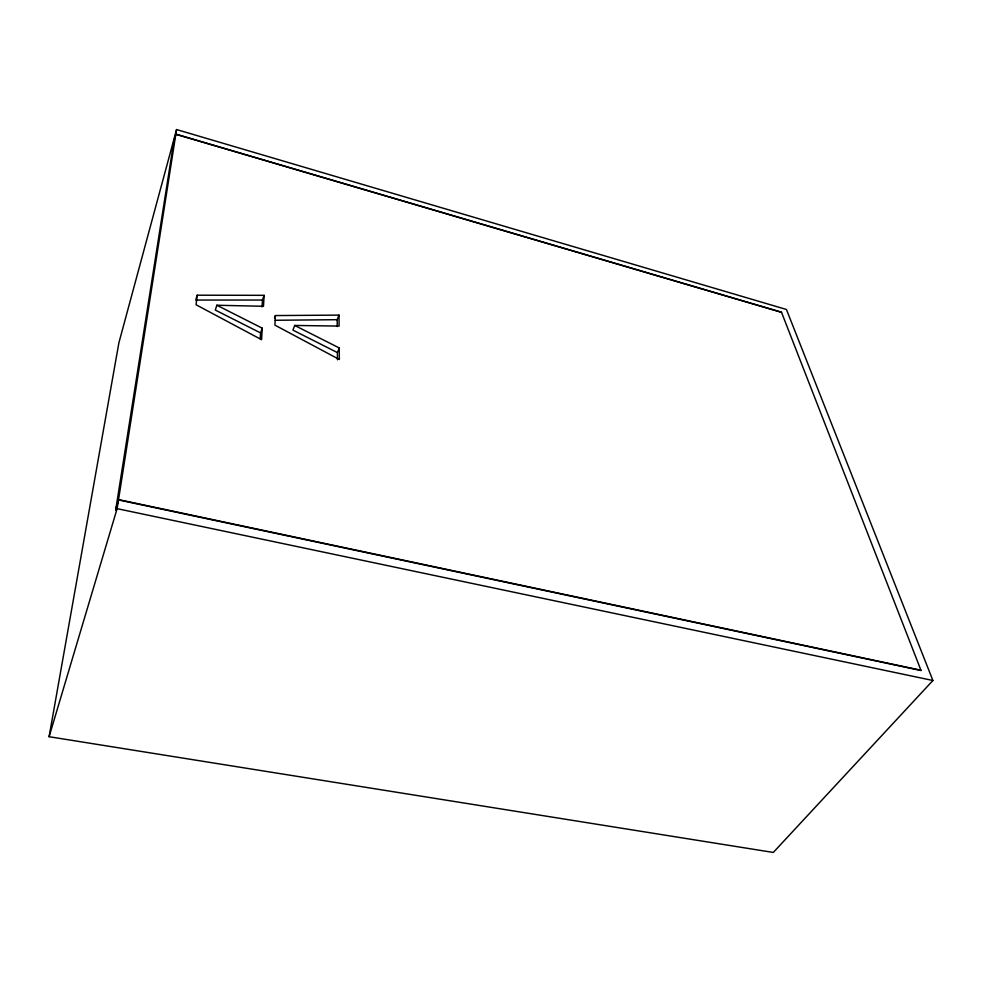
<?xml version="1.0" encoding="UTF-8"?>
<svg xmlns="http://www.w3.org/2000/svg" width="982" height="982" viewBox="0 0 982 982"><rect width="100%" height="100%" fill="white"/><g stroke="black" fill="none" stroke-linecap="round" stroke-linejoin="round"><path stroke-width="1.47" d="M294.686 325.447L339.085 326.085L338.999 315.112L275.377 315.566L274.935 325.14L339.342 359.486L339.256 347.959L294.686 325.447L292.955 330.124L337.403 352.587L337.452 359.793M216.85 305.242L262.231 328.172L261.568 339.686L196.081 304.764L197.186 295.201L264.121 295.324L263.483 306.286L216.85 305.242L215.304 310.067L260.561 332.923L260.218 338.692M262.084 306.9L262.489 300.038L264.121 295.324M49.1 736.709L117.116 508.651L118.478 499.936L921.067 670.546L781.463 312.178L175.852 134.117L176.564 129.55L786.435 309.477L932.9 680.501L773.3 852.45L49.1 736.709L118.883 342.865L176.564 129.55M115.741 509.695L118.54 499.593L175.815 134.301L781.537 312.362M173.888 141.027L115.692 510.039L118.478 499.936M173.851 141.212L175.852 134.117M196.069 298.835L197.186 295.201M260.561 332.923L262.231 328.172M274.543 317.923L275.377 315.566M337.243 326.564L337.194 319.69L338.999 315.112M337.403 352.587L339.256 347.959M275.218 320.267L337.194 319.69M195.7 300.05L262.489 300.038M117.116 508.651L932.9 680.501M118.54 499.593L920.944 670.227"/></g></svg>
